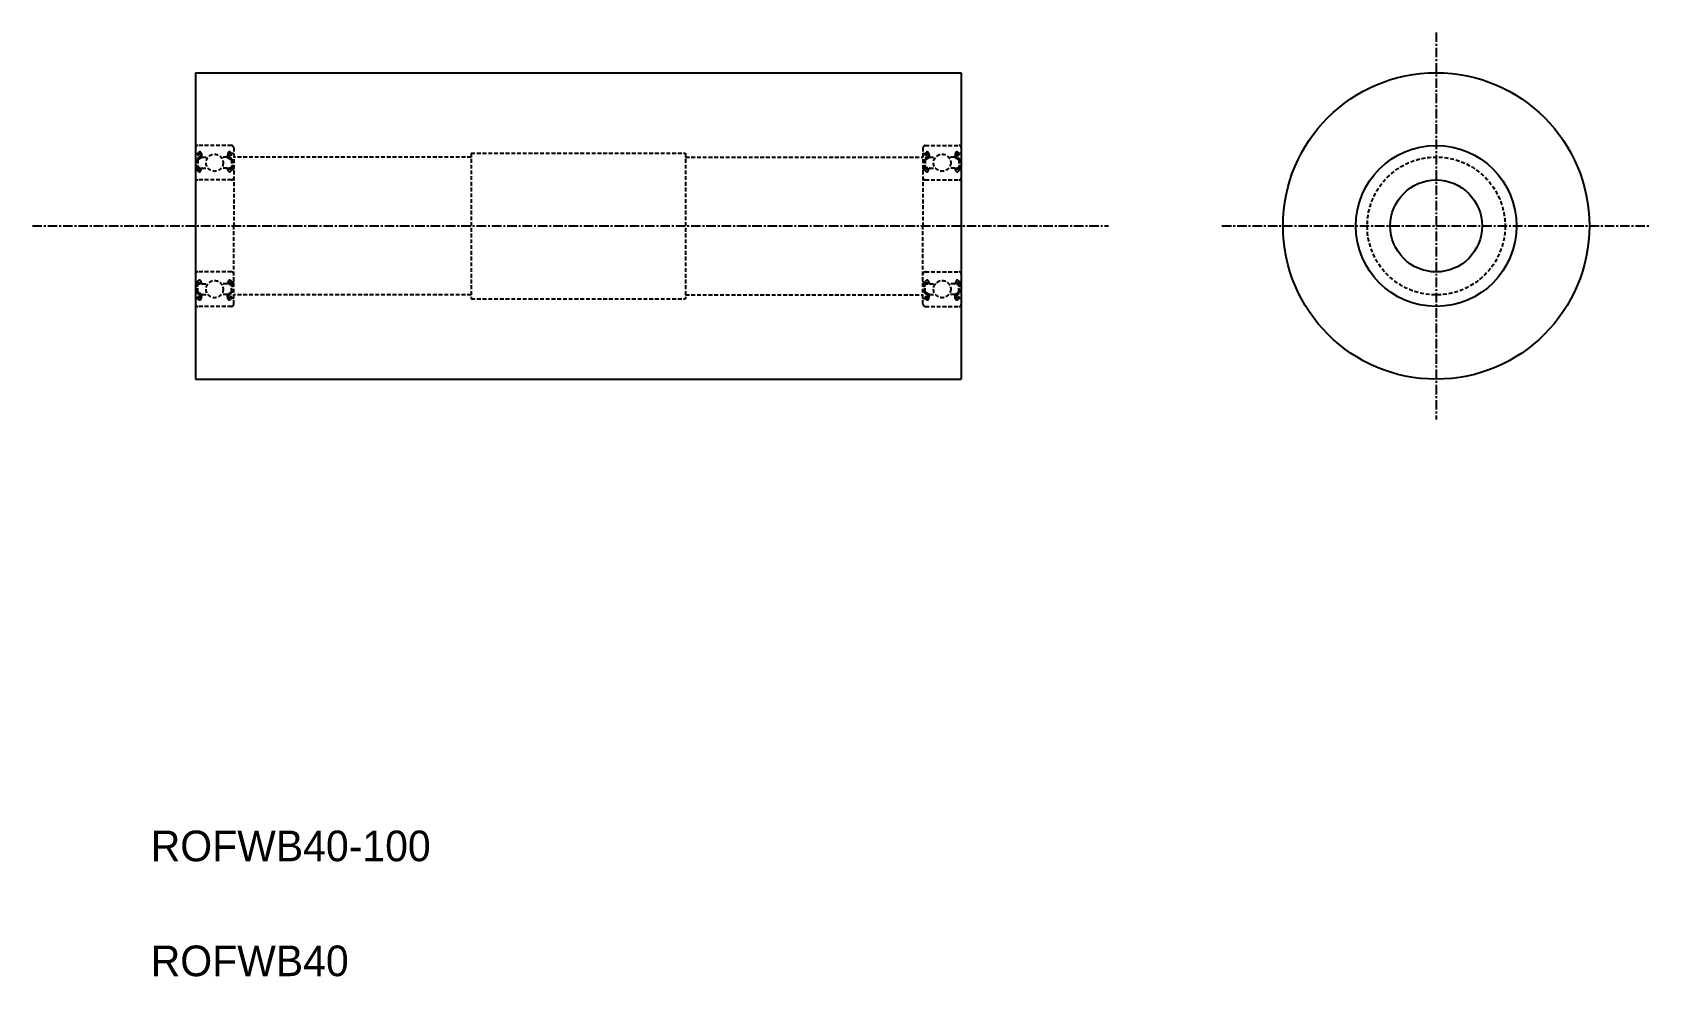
# Model space of a CAD drawing. Extents: x 3 to 215, y 11 to 134.
import ezdxf

# ---------------------------------------------------------------- set-up
doc = ezdxf.new("R2010")
doc.units = 0
doc.linetypes.add('CENTER', pattern=[2, 1.25, -0.25, 0.25, -0.25])
doc.linetypes.add('DASHED', pattern=[0.75, 0.5, -0.25])
doc.layers.get('0').update_dxf_attribs({"linetype": 'CONTINUOUS'})
doc.layers.add('CENTER', color=1, linetype='CENTER')

msp = doc.modelspace()

# ---------------------------------------------------------------- linework, layer by layer
at = {"color": 7, "linetype": 'CONTINUOUS'}
for p, q in [((24.61, 129.09), (24.61, 89.09)), ((24.61, 129.09), (124.61, 129.09)), ((124.61, 129.09), (124.61, 89.09)), ((24.61, 89.09), (124.61, 89.09))]:
    msp.add_line(p, q, dxfattribs=at)
at = {"color": 3, "linetype": 'DASHED'}
for p, q in [((24.68, 118.54), (24.9, 118.54)), ((24.9, 118.54), (25.01, 118.68)), ((29.31, 119.59), (24.91, 119.59)), ((25.01, 118.25), (24.91, 118.35)), ((25.01, 118.45), (25.12, 118.59)), ((25.11, 118.35), (25.01, 118.45)), ((25.01, 118.25), (25.11, 118.35)), ((25.25, 118.55), (25.27, 118.12)), ((25.39, 118.56), (25.41, 118.28)), ((28.83, 118.56), (28.81, 118.28)), ((28.97, 118.55), (28.95, 118.12)), ((29.21, 118.45), (29.1, 118.59)), ((29.11, 118.35), (29.21, 118.45)), ((29.21, 118.25), (29.11, 118.35)), ((29.32, 118.54), (29.2, 118.68)), ((29.21, 118.25), (29.31, 118.35)), ((29.54, 118.54), (29.32, 118.54)), ((29.61, 119.29), (29.61, 109.09)), ((60.61, 118.59), (60.61, 99.59)), ((60.61, 118.59), (88.61, 118.59)), ((88.61, 118.59), (88.61, 99.59)), ((119.61, 119.29), (119.61, 109.09)), ((119.68, 118.54), (119.9, 118.54)), ((119.9, 118.54), (120.01, 118.68)), ((119.91, 119.59), (124.31, 119.59)), ((120.01, 118.25), (119.91, 118.35)), ((120.01, 118.45), (120.12, 118.59)), ((120.11, 118.35), (120.01, 118.45)), ((120.01, 118.25), (120.11, 118.35)), ((120.25, 118.55), (120.27, 118.12)), ((120.39, 118.56), (120.41, 118.28)), ((123.83, 118.56), (123.81, 118.28)), ((123.97, 118.55), (123.95, 118.12)), ((124.21, 118.45), (124.1, 118.59)), ((124.11, 118.35), (124.21, 118.45)), ((124.21, 118.25), (124.11, 118.35)), ((124.32, 118.54), (124.2, 118.68)), ((124.21, 118.25), (124.31, 118.35)), ((124.54, 118.54), (124.32, 118.54)), ((24.68, 116.42), (24.86, 116.42)), ((25.27, 118.12), (24.77, 117.81)), ((24.77, 117.81), (24.77, 116.67)), ((24.86, 116.42), (25.02, 116.22)), ((25.41, 118.04), (24.91, 117.73)), ((24.91, 117.73), (24.91, 116.67)), ((25.23, 116.67), (24.91, 116.67)), ((24.91, 116.52), (25.23, 116.52)), ((25.23, 116.52), (25.23, 116.67)), ((25.29, 116.26), (25.41, 116.58)), ((25.41, 118.04), (25.41, 118.28)), ((25.41, 118.28), (25.42, 118.11)), ((25.47, 116.63), (26.23, 116.63)), ((25.5, 118.05), (26.23, 118.05)), ((28.72, 118.05), (27.98, 118.05)), ((28.74, 116.63), (27.98, 116.63)), ((28.81, 118.28), (28.79, 118.11)), ((28.81, 118.04), (28.81, 118.28)), ((28.81, 118.04), (29.3, 117.73)), ((28.93, 116.26), (28.81, 116.58)), ((28.95, 118.12), (29.44, 117.81)), ((28.98, 116.52), (28.98, 116.67)), ((28.98, 116.67), (29.3, 116.67)), ((29.3, 116.52), (28.98, 116.52)), ((29.36, 116.42), (29.19, 116.22)), ((29.3, 117.73), (29.3, 116.67)), ((29.54, 116.42), (29.36, 116.42)), ((29.44, 117.81), (29.44, 116.67)), ((60.61, 118.09), (29.61, 118.09)), ((88.61, 118.09), (119.61, 118.09)), ((119.68, 116.42), (119.86, 116.42)), ((120.27, 118.12), (119.77, 117.81)), ((119.77, 117.81), (119.77, 116.67)), ((119.86, 116.42), (120.02, 116.22)), ((120.41, 118.04), (119.91, 117.73)), ((119.91, 117.73), (119.91, 116.67)), ((120.23, 116.67), (119.91, 116.67)), ((119.91, 116.52), (120.23, 116.52)), ((120.23, 116.52), (120.23, 116.67)), ((120.29, 116.26), (120.41, 116.58)), ((120.41, 118.04), (120.41, 118.28)), ((120.41, 118.28), (120.42, 118.11)), ((120.47, 116.63), (121.23, 116.63)), ((120.5, 118.05), (121.23, 118.05)), ((123.72, 118.05), (122.98, 118.05)), ((123.74, 116.63), (122.98, 116.63)), ((123.81, 118.28), (123.79, 118.11)), ((123.81, 118.04), (123.81, 118.28)), ((123.81, 118.04), (124.3, 117.73)), ((123.93, 116.26), (123.81, 116.58)), ((123.95, 118.12), (124.44, 117.81)), ((123.98, 116.52), (123.98, 116.67)), ((123.98, 116.67), (124.3, 116.67)), ((124.3, 116.52), (123.98, 116.52)), ((124.36, 116.42), (124.19, 116.22)), ((124.3, 117.73), (124.3, 116.67)), ((124.54, 116.42), (124.36, 116.42)), ((124.44, 117.81), (124.44, 116.67)), ((29.31, 115.09), (24.91, 115.09)), ((25.13, 116.17), (25.16, 116.17)), ((29.09, 116.17), (29.06, 116.17)), ((119.91, 115.09), (124.31, 115.09)), ((120.13, 116.17), (120.16, 116.17)), ((124.09, 116.17), (124.06, 116.17)), ((29.61, 98.89), (29.61, 109.09)), ((119.61, 98.89), (119.61, 109.09)), ((24.68, 101.76), (24.86, 101.76)), ((24.77, 100.37), (24.77, 101.51)), ((24.86, 101.76), (25.02, 101.96)), ((29.31, 103.09), (24.91, 103.09)), ((24.91, 101.65), (25.23, 101.65)), ((24.91, 100.45), (24.91, 101.51)), ((25.23, 101.51), (24.91, 101.51)), ((25.13, 102.01), (25.16, 102.01)), ((25.23, 101.65), (25.23, 101.51)), ((25.29, 101.91), (25.41, 101.59)), ((25.47, 101.55), (26.23, 101.55)), ((28.74, 101.55), (27.98, 101.55)), ((28.93, 101.91), (28.81, 101.59)), ((29.3, 101.65), (28.98, 101.65)), ((28.98, 101.65), (28.98, 101.51)), ((28.98, 101.51), (29.3, 101.51)), ((29.09, 102.01), (29.06, 102.01)), ((29.36, 101.76), (29.19, 101.96)), ((29.3, 100.45), (29.3, 101.51)), ((29.54, 101.76), (29.36, 101.76)), ((29.44, 100.37), (29.44, 101.51)), ((119.68, 101.76), (119.86, 101.76)), ((119.77, 100.37), (119.77, 101.51)), ((119.86, 101.76), (120.02, 101.96)), ((119.91, 103.09), (124.31, 103.09)), ((119.91, 101.65), (120.23, 101.65)), ((119.91, 100.45), (119.91, 101.51)), ((120.23, 101.51), (119.91, 101.51)), ((120.13, 102.01), (120.16, 102.01)), ((120.23, 101.65), (120.23, 101.51)), ((120.29, 101.91), (120.41, 101.59)), ((120.47, 101.55), (121.23, 101.55)), ((123.74, 101.55), (122.98, 101.55)), ((123.93, 101.91), (123.81, 101.59)), ((124.3, 101.65), (123.98, 101.65)), ((123.98, 101.65), (123.98, 101.51)), ((123.98, 101.51), (124.3, 101.51)), ((124.09, 102.01), (124.06, 102.01)), ((124.36, 101.76), (124.19, 101.96)), ((124.3, 100.45), (124.3, 101.51)), ((124.54, 101.76), (124.36, 101.76)), ((124.44, 100.37), (124.44, 101.51)), ((24.68, 99.63), (24.9, 99.63)), ((25.27, 100.06), (24.77, 100.37)), ((24.9, 99.63), (25.01, 99.5)), ((25.41, 100.14), (24.91, 100.45)), ((25.01, 99.93), (24.91, 99.83)), ((25.01, 99.93), (25.11, 99.83)), ((25.11, 99.83), (25.01, 99.73)), ((25.01, 99.73), (25.12, 99.59)), ((25.25, 99.63), (25.27, 100.06)), ((25.39, 99.62), (25.41, 99.89)), ((25.41, 100.14), (25.41, 99.89)), ((25.41, 99.89), (25.42, 100.07)), ((25.5, 100.13), (26.23, 100.13)), ((28.72, 100.13), (27.98, 100.13)), ((28.81, 99.89), (28.79, 100.07)), ((28.81, 100.14), (29.3, 100.45)), ((28.81, 100.14), (28.81, 99.89)), ((28.83, 99.62), (28.81, 99.89)), ((28.95, 100.06), (29.44, 100.37)), ((28.97, 99.63), (28.95, 100.06)), ((29.21, 99.73), (29.1, 99.59)), ((29.21, 99.93), (29.11, 99.83)), ((29.11, 99.83), (29.21, 99.73)), ((29.32, 99.63), (29.2, 99.5)), ((29.21, 99.93), (29.31, 99.83)), ((29.54, 99.63), (29.32, 99.63)), ((60.61, 100.09), (29.61, 100.09)), ((60.61, 99.59), (88.61, 99.59)), ((88.61, 100.09), (119.61, 100.09)), ((119.68, 99.63), (119.9, 99.63)), ((120.27, 100.06), (119.77, 100.37)), ((119.9, 99.63), (120.01, 99.5)), ((120.41, 100.14), (119.91, 100.45)), ((120.01, 99.93), (119.91, 99.83)), ((120.01, 99.93), (120.11, 99.83)), ((120.11, 99.83), (120.01, 99.73)), ((120.01, 99.73), (120.12, 99.59)), ((120.25, 99.63), (120.27, 100.06)), ((120.39, 99.62), (120.41, 99.89)), ((120.41, 100.14), (120.41, 99.89)), ((120.41, 99.89), (120.42, 100.07)), ((120.5, 100.13), (121.23, 100.13)), ((123.72, 100.13), (122.98, 100.13)), ((123.81, 99.89), (123.79, 100.07)), ((123.81, 100.14), (124.3, 100.45)), ((123.81, 100.14), (123.81, 99.89)), ((123.83, 99.62), (123.81, 99.89)), ((123.95, 100.06), (124.44, 100.37)), ((123.97, 99.63), (123.95, 100.06)), ((124.21, 99.73), (124.1, 99.59)), ((124.21, 99.93), (124.11, 99.83)), ((124.11, 99.83), (124.21, 99.73)), ((124.32, 99.63), (124.2, 99.5)), ((124.21, 99.93), (124.31, 99.83)), ((124.54, 99.63), (124.32, 99.63)), ((29.31, 98.59), (24.91, 98.59)), ((119.91, 98.59), (124.31, 98.59))]:
    msp.add_line(p, q, dxfattribs=at)
at = {"color": 7, "linetype": 'CONTINUOUS'}
for radius in [20, 10.5, 6]:
    msp.add_circle((186.62, 109.09), radius, dxfattribs=at)
at = {"color": 3, "linetype": 'DASHED'}
for centre, radius in [((27.11, 117.34), 1.12), ((122.11, 117.34), 1.12), ((186.62, 109.09), 9), ((27.11, 100.84), 1.12), ((122.11, 100.84), 1.12)]:
    msp.add_circle(centre, radius, dxfattribs=at)
for centre, radius, start, end in [((24.91, 119.29), 0.3, 90, 180), ((24.68, 118.61), 0.0709, 180, 270), ((25.01, 118.45), 0.142, 139.9921, 224.998), ((25.17, 118.54), 0.213, 4.935, 139.9921), ((25.17, 118.54), 0.0709, 3.0864, 139.9628), ((29.04, 118.54), 0.213, 40.0079, 175.065), ((29.04, 118.54), 0.0709, 40.0372, 176.9136), ((29.31, 119.29), 0.3, 0, 90), ((29.21, 118.45), 0.142, 315.002, 40.0079), ((29.54, 118.61), 0.0709, 270, 360), ((119.91, 119.29), 0.3, 90, 180), ((119.68, 118.61), 0.0709, 180, 270), ((120.01, 118.45), 0.142, 139.9921, 224.998), ((120.17, 118.54), 0.213, 4.935, 139.9921), ((120.17, 118.54), 0.0709, 3.0864, 139.9628), ((124.04, 118.54), 0.213, 40.0079, 175.065), ((124.04, 118.54), 0.0709, 40.0372, 176.9136), ((124.31, 119.29), 0.3, 0, 90), ((124.21, 118.45), 0.142, 315.002, 40.0079), ((124.54, 118.61), 0.0709, 270, 0), ((24.68, 116.35), 0.0709, 90, 180), ((24.91, 116.67), 0.142, 180, 270), ((25.13, 116.31), 0.142, 219.9863, 270), ((25.16, 116.31), 0.142, 270, 340.0584), ((25.47, 116.56), 0.0709, 89.999, 160.0584), ((25.5, 118.12), 0.0709, 184.935, 269.9989), ((28.72, 118.12), 0.0709, 270.0011, 355.065), ((28.74, 116.56), 0.0709, 19.9416, 90.001), ((29.06, 116.31), 0.142, 199.9416, 270), ((29.09, 116.31), 0.142, 270, 320.0137), ((29.3, 116.67), 0.142, 270, 360), ((29.54, 116.35), 0.0709, 360, 90), ((119.68, 116.35), 0.0709, 90, 180), ((119.91, 116.67), 0.142, 180, 270), ((120.13, 116.31), 0.142, 219.9863, 270), ((120.16, 116.31), 0.142, 270, 340.0584), ((120.47, 116.56), 0.0709, 89.999, 160.0584), ((120.5, 118.12), 0.0709, 184.935, 269.9989), ((123.72, 118.12), 0.0709, 270.0011, 355.065), ((123.74, 116.56), 0.0709, 19.9416, 90.001), ((124.06, 116.31), 0.142, 199.9416, 270), ((124.09, 116.31), 0.142, 270, 320.0137), ((124.3, 116.67), 0.142, 270, 0), ((124.54, 116.35), 0.0709, 0, 90), ((24.91, 115.39), 0.3, 180, 270), ((29.31, 115.39), 0.3, 270, 0), ((119.91, 115.39), 0.3, 180, 270), ((124.31, 115.39), 0.3, 270, 360), ((24.91, 102.79), 0.3, 90, 180), ((24.68, 101.83), 0.0709, 180, 270), ((24.91, 101.51), 0.142, 90, 180), ((25.13, 101.87), 0.142, 90, 140.0137), ((25.16, 101.87), 0.142, 19.9416, 90), ((25.47, 101.62), 0.0709, 199.9416, 270.001), ((28.74, 101.62), 0.0709, 269.999, 340.0584), ((29.06, 101.87), 0.142, 90, 160.0584), ((29.09, 101.87), 0.142, 39.9863, 90), ((29.3, 101.51), 0.142, 0, 90), ((29.31, 102.79), 0.3, 0, 90), ((29.54, 101.83), 0.0709, 270, 0), ((119.91, 102.79), 0.3, 90, 180), ((119.68, 101.83), 0.0709, 180, 270), ((119.91, 101.51), 0.142, 90, 180), ((120.13, 101.87), 0.142, 90, 140.0137), ((120.16, 101.87), 0.142, 19.9416, 90), ((120.47, 101.62), 0.0709, 199.9416, 270.001), ((123.74, 101.62), 0.0709, 269.999, 340.0584), ((124.06, 101.87), 0.142, 90, 160.0584), ((124.09, 101.87), 0.142, 39.9863, 90), ((124.3, 101.51), 0.142, 0, 90), ((124.31, 102.79), 0.3, 0, 90), ((124.54, 101.83), 0.0709, 270, 0), ((24.68, 99.56), 0.0709, 90, 180), ((25.01, 99.73), 0.142, 135.002, 220.0079), ((25.17, 99.64), 0.213, 220.0079, 355.065), ((25.17, 99.64), 0.0709, 220.0372, 356.9136), ((25.5, 100.06), 0.0709, 90.0011, 175.065), ((28.72, 100.06), 0.0709, 4.935, 89.9989), ((29.04, 99.64), 0.213, 184.935, 319.9921), ((29.04, 99.64), 0.0709, 183.0864, 319.9628), ((29.21, 99.73), 0.142, 319.9921, 44.998), ((29.54, 99.56), 0.0709, 0, 90), ((119.68, 99.56), 0.0709, 90, 180), ((120.01, 99.73), 0.142, 135.002, 220.0079), ((120.17, 99.64), 0.213, 220.0079, 355.065), ((120.17, 99.64), 0.0709, 220.0372, 356.9136), ((120.5, 100.06), 0.0709, 90.0011, 175.065), ((123.72, 100.06), 0.0709, 4.935, 89.9989), ((124.04, 99.64), 0.213, 184.935, 319.9921), ((124.04, 99.64), 0.0709, 183.0864, 319.9628), ((124.21, 99.73), 0.142, 319.9921, 44.998), ((124.54, 99.56), 0.0709, 0, 90), ((24.91, 98.89), 0.3, 180, 270), ((29.31, 98.89), 0.3, 270, 0), ((119.91, 98.89), 0.3, 180, 270), ((124.31, 98.89), 0.3, 270, 0)]:
    msp.add_arc(centre, radius, start, end, dxfattribs=at)
at = {"layer": 'CENTER', "color": 1, "linetype": 'CENTER'}
for p, q in [((186.62, 134.36), (186.62, 83.82)), ((3.32, 109.09), (143.83, 109.09)), ((158.63, 109.09), (214.62, 109.09))]:
    msp.add_line(p, q, dxfattribs=at)

# ---------------------------------------------------------------- texts
at = {"color": 7, "linetype": 'CONTINUOUS'}
for s, p in [('ROFWB40-100', (18.77, 26.16)), ('ROFWB40', (18.77, 11.16))]:
    msp.add_text(s, height=4, dxfattribs=at).set_placement(p)

doc.saveas('drawing.dxf')
